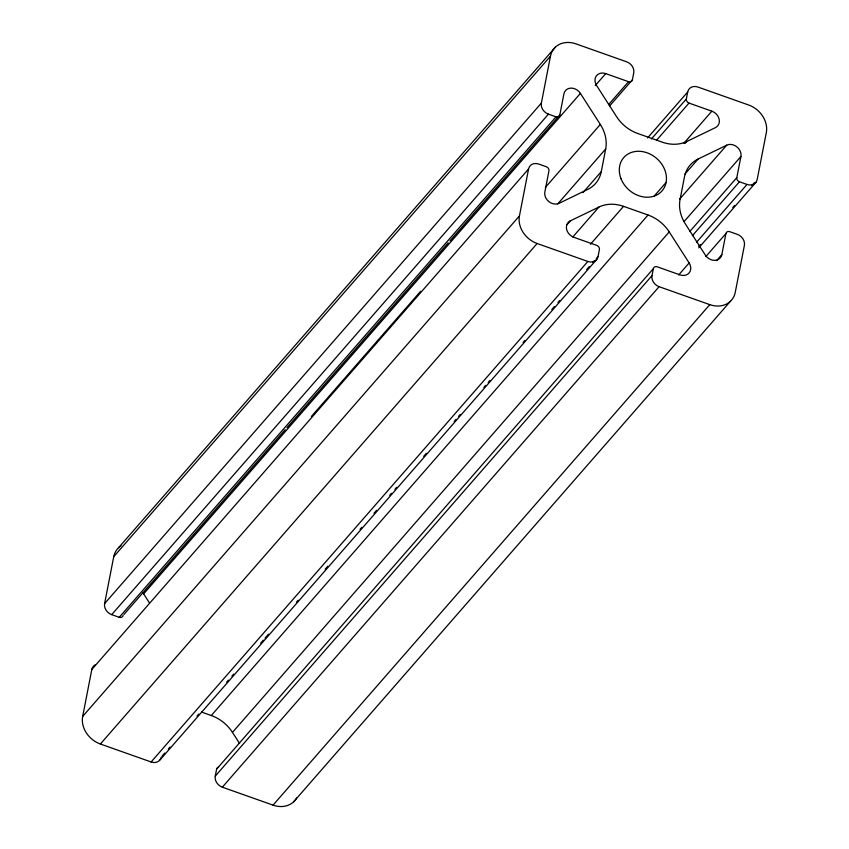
<?xml version="1.0" encoding="UTF-8"?>
<svg xmlns="http://www.w3.org/2000/svg" width="849" height="849" viewBox="0 0 849 849"><rect width="100%" height="100%" fill="white"/><g stroke="black" fill="none" stroke-linecap="round" stroke-linejoin="round"><path stroke-width="1.27" d="M161.289 757.032A9.445 7.8 41.1 0 1 151.111 761.967L100.384 744.011A23.602 19.506 41.1 0 1 82.682 716.407L91.809 669.49A9.445 7.8 41.1 0 1 95.428 664.735M123.063 615.472A3.545 2.929 41.1 0 1 119.242 617.319L111.697 614.644A9.445 7.8 41.1 0 1 104.607 603.607L113.734 556.689A23.602 19.506 41.1 0 1 121.004 545.811M296.609 798.018A23.602 19.506 41.1 0 1 273.049 805.139L222.332 787.182A9.445 7.8 41.1 0 1 215.253 776.145L216.612 769.152L653.359 268.655A3.545 2.929 41.1 0 1 657.179 266.798L680.038 274.896A9.827 8.119 41.1 0 0 689.324 272.699A9.827 8.119 41.1 0 0 689.144 262.957L669.224 231.894A35.403 29.269 41.1 0 0 648.042 215.02L623.548 206.349A35.403 29.269 41.1 0 0 598.959 207.018L570.305 220.878L566.814 224.879M82.682 716.407L519.439 215.901L528.556 168.983A9.445 7.8 41.1 0 1 538.744 164.059L546.3 166.733A3.545 2.929 41.1 0 1 548.953 170.872L544.846 192.012A9.827 8.119 41.1 0 0 548.9 201.648A9.827 8.119 41.1 0 0 559.035 203.314L587.688 189.444A35.403 29.269 41.1 0 0 601.283 171.625L605.687 148.978A35.403 29.269 41.1 0 0 600.328 124.442L580.408 93.39A9.827 8.119 41.1 0 0 570.963 88.116A9.827 8.119 41.1 0 0 563.927 93.836L559.82 114.965L449.981 240.84M104.607 603.607L541.365 103.1L550.481 56.183A23.602 19.506 41.1 0 1 575.951 43.861L626.668 61.818A9.445 7.8 41.1 0 1 633.747 72.855L632.388 79.848L609.731 105.817M596.306 258.531L598.046 256.536L599.405 249.553A3.545 2.929 41.1 0 0 596.751 245.403L573.903 237.317A9.827 8.119 41.1 0 1 566.591 229.251A9.827 8.119 41.1 0 1 570.305 220.878M215.253 776.145L652 275.638L653.359 268.655M651.48 138.907L686.353 98.951L687.711 91.968A9.445 7.8 41.1 0 1 697.889 87.033L748.616 104.989A23.602 19.506 41.1 0 1 766.318 132.593L757.191 179.51A9.445 7.8 41.1 0 1 747.014 184.445L696.445 242.389M716.598 260.664L721.82 254.668L725.937 233.528A3.545 2.929 41.1 0 1 729.758 231.681L737.303 234.356A9.445 7.8 41.1 0 1 744.393 245.393L735.266 292.311A23.602 19.506 41.1 0 1 709.806 304.642L273.049 805.139M689.728 231.575L736.805 177.632L740.912 156.492A9.827 8.119 41.1 0 0 736.858 146.845A9.827 8.119 41.1 0 0 726.712 145.179L698.069 159.05L684.984 174.034M118.563 547.732L555.32 47.226M113.734 556.689L550.481 56.183M111.697 614.644L548.443 114.148L555.999 116.822A3.545 2.929 41.1 0 0 559.82 114.965M119.242 617.319L555.999 116.822M123.943 614.474L285.211 429.658M286.962 427.663L448.23 242.846M149.339 602.758L143.651 593.886L580.408 93.39M595.255 85.59L605.719 73.608L628.568 81.695A3.545 2.929 41.1 0 0 632.388 79.848M311.434 416.413L420.626 291.292M91.809 669.49L528.556 168.983M608.521 104.671L628.568 81.695M545.398 187.385L600.328 124.442M557.74 203.919L605.687 148.978M100.384 744.011L537.141 243.504L587.858 261.46A9.445 7.8 41.1 0 0 598.046 256.536M582.976 192.606L601.283 171.625M647.607 137.92L687.711 91.968M656.744 140.053L689.006 103.09L711.855 111.177A9.827 8.119 41.1 0 1 719.156 119.253A9.827 8.119 41.1 0 1 715.452 127.615L686.799 141.486L685.058 143.481M572.799 236.988L598.959 207.018M590.426 244.31L623.548 206.349M683.954 143.152L711.855 111.177M151.111 761.967L587.858 261.46M162.17 756.034L164.78 753.042M168.272 749.041L170.012 747.046M197.032 716.078L198.783 714.083M226.672 682.108L228.423 680.113M231.904 676.122L233.645 674.117M260.675 643.149L263.286 640.157M265.037 638.151L268.517 634.161M296.418 602.196L298.158 600.19M325.188 569.223L327.799 566.23M360.05 529.267L361.801 527.271M374.006 513.284L376.616 510.281M389.691 495.296L391.442 493.301M394.923 489.3L396.674 487.305M423.693 456.338L426.304 453.345M454.204 421.369L455.945 419.374M458.566 416.381L460.307 414.376M483.845 387.409L485.586 385.404M488.207 382.411L489.947 380.416M523.08 342.455L524.82 340.449M551.839 309.482L554.461 306.489M557.942 302.488L559.693 300.493M586.712 269.526L589.333 266.522M592.814 262.532L594.555 260.537M160.047 759.866L596.794 259.359M653.879 196.448L666.083 182.461M201.489 712.056L211.284 715.516L648.042 215.02M679.635 199.133L726.712 145.179M239.588 743.491L232.467 732.4L669.224 231.894M684.241 221.419L740.912 156.492M692.381 235.714L739.458 181.771L747.014 184.445M222.332 787.182L659.089 286.686L709.806 304.642M698.791 246.443L700.531 244.448M732.783 207.485L734.523 205.49M751.959 185.507L754.581 182.514M698.748 247.876L755.939 182.333M678.68 274.949L689.144 262.957M705.88 256.504L725.937 233.528M293.68 801.774L730.437 301.268M659.089 286.686A9.445 7.8 41.1 0 1 652 275.638M216.612 769.152A3.545 2.929 41.1 0 1 218.564 767.167M211.284 715.516A35.403 29.269 41.1 0 1 232.467 732.4M721.82 254.668A9.827 8.119 41.1 0 1 714.784 260.378A9.827 8.119 41.1 0 1 705.349 255.114L685.43 224.051A35.403 29.269 41.1 0 1 680.06 199.515L684.464 176.868A35.403 29.269 41.1 0 1 698.069 159.05M739.458 181.771A3.545 2.929 41.1 0 1 736.805 177.632M689.006 103.09A3.545 2.929 41.1 0 1 686.353 98.951M686.799 141.486A35.403 29.269 41.1 0 1 662.199 142.144L637.716 133.484A35.403 29.269 41.1 0 1 616.533 116.6L596.614 85.547A9.827 8.119 41.1 0 1 596.423 75.794A9.827 8.119 41.1 0 1 605.719 73.608M548.443 114.148A9.445 7.8 41.1 0 1 541.365 103.1M537.141 243.504A23.602 19.506 41.1 0 1 519.439 215.901M142.844 592.772A9.827 8.119 41.1 0 1 143.651 593.886M621.097 178.916A25.374 20.97 41.1 0 0 661.573 191.407A25.374 20.97 41.1 0 0 645.972 152.427A25.374 20.97 41.1 0 0 621.097 178.916"/></g></svg>
